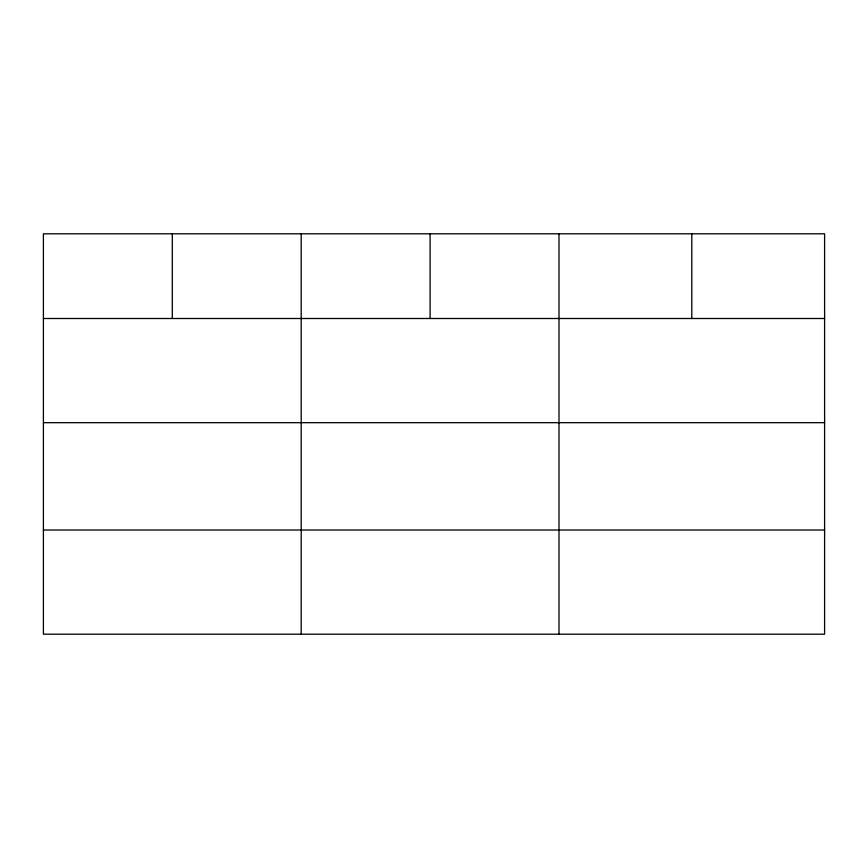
<?xml version="1.0" encoding="UTF-8"?>
<svg xmlns="http://www.w3.org/2000/svg" width="868" height="868" viewBox="0 0 868 868"><rect width="100%" height="100%" fill="white"/><g stroke="black" fill="none" stroke-linecap="round" stroke-linejoin="round"><path stroke-width="1.3" d="M824.6 422.683L824.6 233.796L43.4 233.796L43.4 634.204L824.6 634.204L824.6 422.683L43.4 422.683M43.4 318.502L824.6 318.502M43.4 530.023L824.6 530.023M691.796 233.796L691.796 318.502M558.992 233.796L558.992 634.204M430.094 233.796L430.094 318.502M301.196 233.796L301.196 634.204M172.298 233.796L172.298 318.502"/></g></svg>
